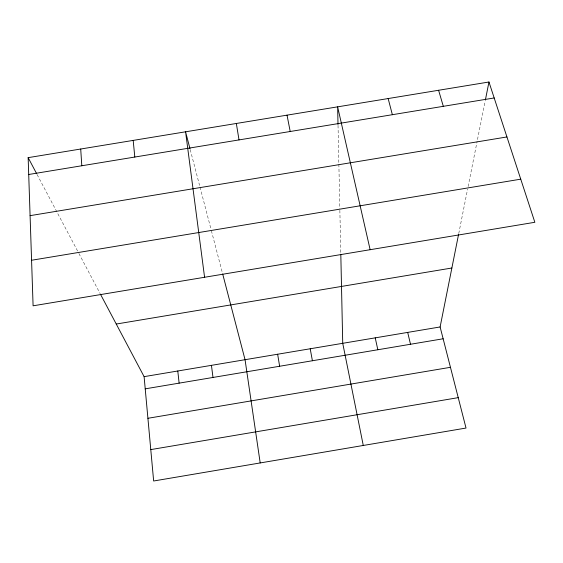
<?xml version="1.0" encoding="UTF-8"?>
<svg xmlns="http://www.w3.org/2000/svg" width="563" height="563" viewBox="0 0 563 563"><rect width="100%" height="100%" fill="white"/><g stroke="black" fill="none" stroke-linecap="round" stroke-linejoin="round"><path stroke-width="0.42" stroke-dasharray="2.81 2.11" d="M458.746 233.546L467.614 189.062M468.12 186.536L477.157 141.236M477.487 139.554L485.2 100.883M37.109 174.565L77.68 251.189M78.904 253.498L100.01 293.365M190.217 149.61L199.562 185.417M200.006 187.099L210.949 229.035M211.385 230.703L222.455 273.104M338.025 125.31L338.827 162.433M338.87 164.178L339.827 208.549M339.862 210.273L340.791 253.406"/><path stroke-width="0.84" d="M100.418 294.139L144.107 376.647L153.65 480.999L466.023 428.049L440.111 326.962L458.578 234.377M485.376 100.024L488.965 82.001L28.15 157.647L33.097 305.815L534.85 222.286L488.965 82.001M144.107 376.647L440.111 326.962M145.219 388.843L443.144 338.778M147.914 418.288L450.456 367.308M150.778 449.605L458.233 397.647M116.252 324.042L451.871 268.009M28.713 174.488L494.187 97.962M30.085 215.657L506.939 136.95M31.577 260.254L520.747 179.168M28.15 157.647L36.701 173.791M438.598 90.27L443.313 106.323M189.998 148.766L185.572 131.805L204.58 277.263M222.674 273.949L245.053 359.701L260.197 462.934M388.153 98.553L392.362 114.704M407.689 332.402L410.504 344.267M370.137 249.705L337.631 106.843L338.011 124.43M375.225 337.849L377.836 349.757M363.276 445.467L342.733 343.31L340.812 254.286M287.024 115.155L290.212 131.496M310.206 348.764L312.402 360.749M277.65 354.233L279.628 366.26M236.34 123.473L239.015 139.913M211.442 365.345L212.99 377.456M177.788 370.996L179.125 383.15M133.185 140.405L134.81 157.049M80.713 149.019L81.804 165.761"/></g></svg>
